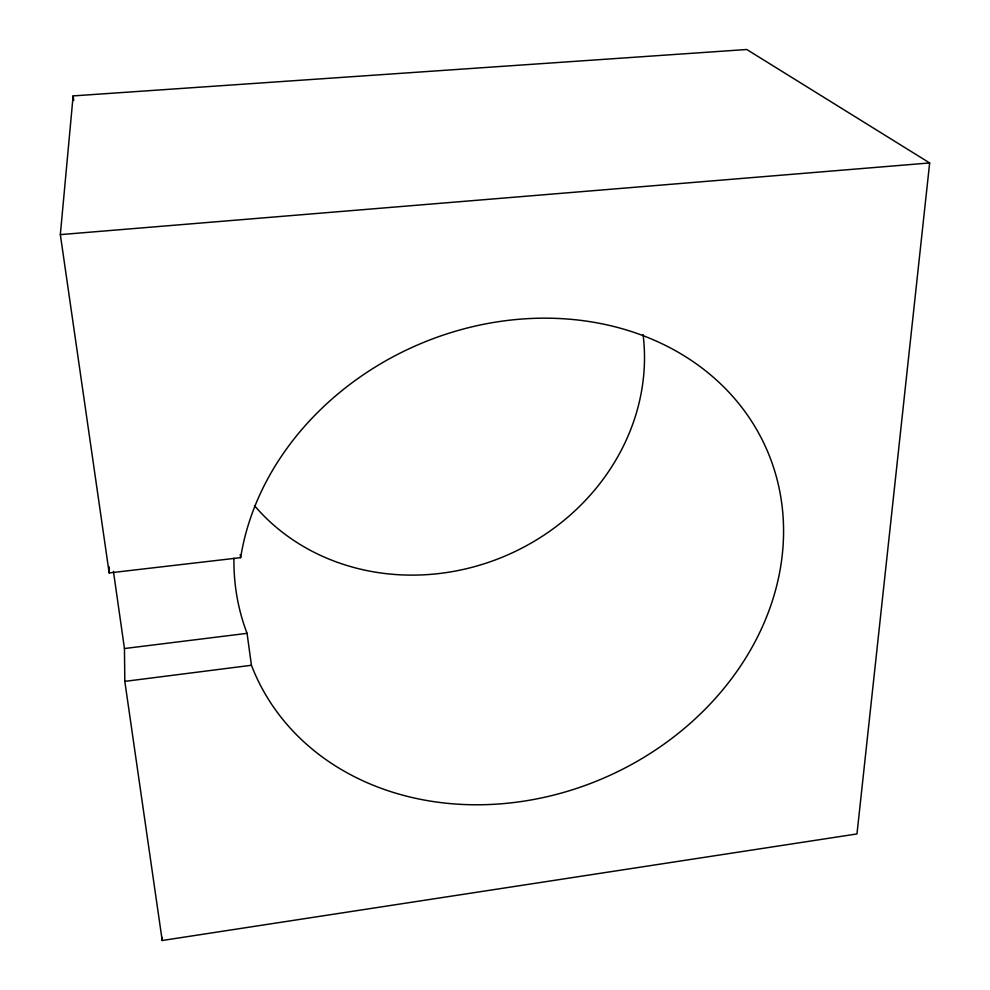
<?xml version="1.0" encoding="UTF-8"?>
<svg xmlns="http://www.w3.org/2000/svg" width="990" height="990" viewBox="0 0 990 990"><rect width="100%" height="100%" fill="white"/><g stroke="black" fill="none" stroke-linecap="round" stroke-linejoin="round"><path stroke-width="1.49" d="M109.172 572.938L60.34 234.618L73.124 95.906L746.769 49.5L929.66 162.954L856.981 833.939L162.212 940.5L124.814 681.38L251.435 665.28A279.39 235.719 -23.7 0 0 683.805 728.85A279.39 235.719 -23.7 0 0 644.478 336.179A279.39 235.719 -23.7 0 0 240.657 557.655L109.172 572.938L109.197 566.862M124.814 681.38L124.455 648.537L247.067 633.34L251.435 665.28M60.34 234.618L929.66 162.954M113.429 571.317L124.455 648.537M240.236 554.709L240.657 557.655M73.124 95.906L73.743 100.497M162.1 937.419L162.212 940.5M643.079 334.521A220.003 199.374 -23.7 0 1 508.093 554.722A220.003 199.374 -23.7 0 1 254.455 505.63M247.067 633.34A270.579 230.781 -23.7 0 1 233.937 558.187"/></g></svg>
